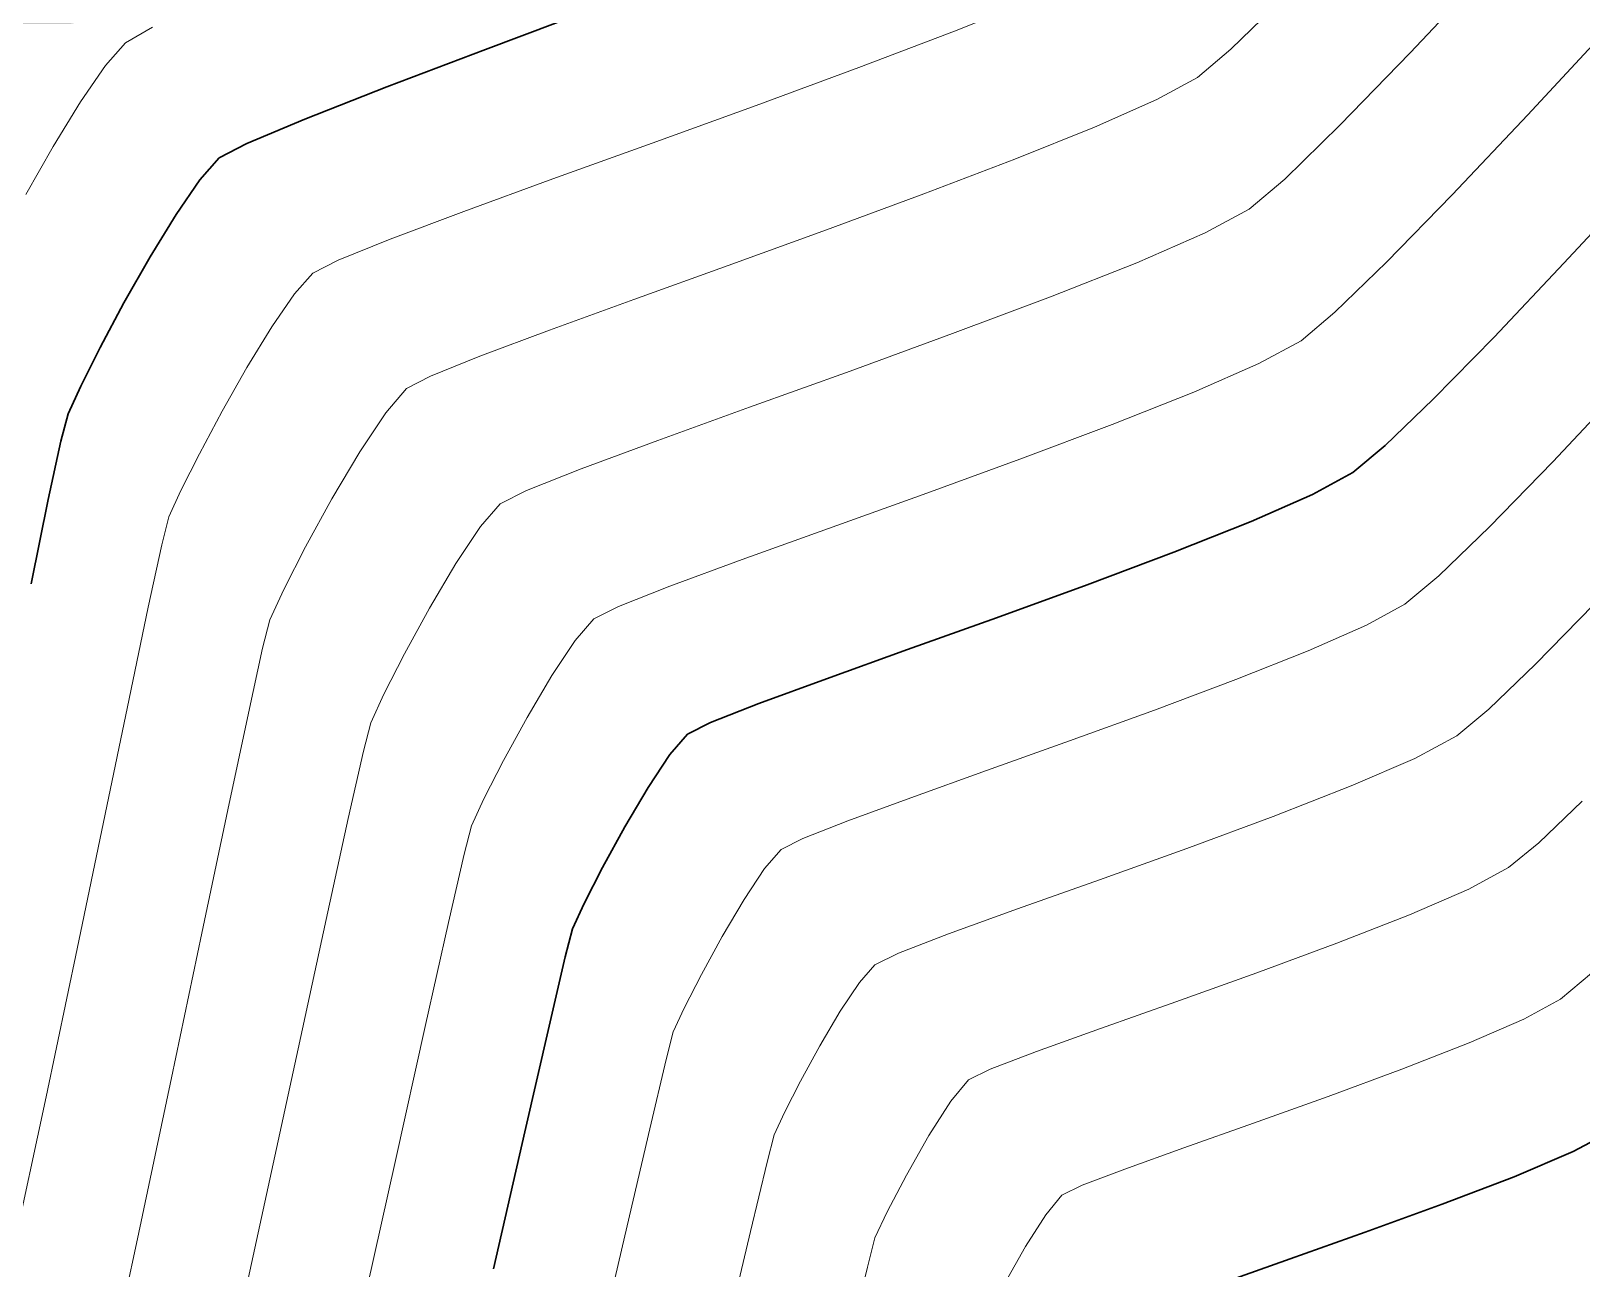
# Model space of a CAD drawing. Header units: millimetres. Extents: x 736950 to 740938, y 8500595 to 8502163.
# Drawn here: x 737762.97 to 737786.99, y 8501222.73 to 8501241.9 of the extents above; entities that cross this region are included whole.
import ezdxf

# ---------------------------------------------------------------- set-up
doc = ezdxf.new("R2010")
doc.units = ezdxf.units.MM
for name, color, linetype, lineweight in [('CONT-MJR', 80, 'Continuous', 30), ('CONT-MNR', 96, 'Continuous', 15), ('pista', 251, 'Continuous', 5)]:
    doc.layers.add(name, color=color, linetype=linetype, lineweight=lineweight)

msp = doc.modelspace()

# ---------------------------------------------------------------- hatches: boundary and pattern name
at = {"layer": 'pista'}
h = msp.add_hatch(dxfattribs=at)
h.set_pattern_fill('HONEY', color=256, scale=3, angle=9.94991650582834, style=0)
h.set_pattern_definition([(9.94991650582834, (1479841.21072825, -18.49207214638591), (0.4979252195647159, 0.4170677100899267), [0.375, -0.75]), (129.9499165058283, (1479841.21072825, -18.49207214638591), (-0.6101538418184378, 0.222682034283025), [0.3749999999999999, -0.7499999999999998]), (69.94991650582834, (1479841.21072825, -18.49207214638591), (-0.112228622253722, 0.6397497443729518), [-0.75, 0.375])])
h.paths.add_polyline_path([(737744.7999806425, 8501250.923935566), (737743.4751223363, 8501250.754223157), (737756.465848178, 8501242.026572531), (737763.5739612179, 8501242.006896213), (737770.002546867, 8501243.455222024), (737769.8468594846, 8501244.342704736), (737763.4750639071, 8501242.907173423), (737756.7405500773, 8501242.925815564)])
h.paths.add_polyline_path([(737794.2809870465, 8501256.017245878), (737809.7820272583, 8501263.709828075), (737823.391616501, 8501273.483615467), (737837.0791595323, 8501280.557800073), (737851.5530432165, 8501285.77819753), (737870.8510758049, 8501293.050216693, -0.9976846880626209), (737871.0089264096, 8501292.63424804), (737865.2748787645, 8501289.581801567, 0.7845063948290762), (737866.1540430214, 8501286.121818589), (737883.2588851704, 8501291.348365877), (737897.4188924351, 8501296.516943583), (737903.2981396064, 8501301.44146652, -0.5512150924587264), (737904.1219025984, 8501301.177325813), (737906.855912117, 8501297.98174819, 0.5618964424650519), (737910.2738656431, 8501298.536066804), (737914.22079628, 8501308.558674501), (737925.6412323939, 8501300.72656757, 0.340189525830376), (737928.7023693406, 8501300.894137181), (737936.9171069289, 8501306.117412793, -0.358727273887905), (737938.1716059428, 8501305.962964654), (737943.1732157968, 8501301.051021611, 0.3417074120720416), (737946.0555081918, 8501300.709858142), (737955.8779356404, 8501307.072689936), (737971.8320576148, 8501314.464803053), (737988.5677626224, 8501323.411181662), (738023.1375471824, 8501336.282937778), (738044.4246208373, 8501357.728329657), (738061.4456776979, 8501362.208386911), (738078.9085143938, 8501363.070318012), (738112.0997810266, 8501372.051506756), (738118.6561313582, 8501373.365123207), (738128.3493353954, 8501376.976906104), (738155.2251721952, 8501366.826195797), (738176.6167526407, 8501363.543890122), (738193.8053773039, 8501353.328603027), (738204.7313956148, 8501340.877429372), (738207.705198212, 8501335.751671141), (738214.35685511, 8501331.742925933), (738229.9282901662, 8501313.374534177), (738233.5603594936, 8501308.186787868), (738234.53883727, 8501308.358438132), (738230.6417003467, 8501313.924784988), (738214.9478837823, 8501332.43754055), (738208.3676942562, 8501336.403214611), (738205.4657963786, 8501341.405035153), (738194.387784551, 8501354.029418997), (738176.9261677533, 8501364.406946706), (738155.4549153853, 8501367.70147717), (738128.3514754312, 8501377.93815071), (738118.4090486554, 8501374.233504975), (738111.8936108743, 8501372.928085677), (738078.7671659255, 8501363.964436961), (738061.3074614278, 8501363.102660457), (738043.958527311, 8501358.536303693), (738022.6381405202, 8501337.057350922), (737988.196920163, 8501324.233464561), (737971.4304040315, 8501315.270615296), (737955.4419368334, 8501307.862588815), (737945.5806043665, 8501301.47455489, -0.3391433520832071), (737943.8038299843, 8501301.693147572), (737938.8116631231, 8501306.59581691, 0.3560082385246841), (737936.4342009705, 8501306.876887502), (737928.158540546, 8501301.61487459, -0.3502196171718997), (737926.1502499409, 8501301.468794718), (737914.5128481541, 8501309.44969617, 0.4302069892023044), (737913.4330382891, 8501309.014522241), (737909.4507249827, 8501298.90206584, -0.5704007069138802), (737907.5397775185, 8501298.566836312), (737904.9064502402, 8501301.644734057, 0.4931454261128044), (737902.7202336333, 8501302.131411942), (737896.9620044216, 8501297.308254998), (737882.9728831241, 8501292.20205278), (737866.0373022418, 8501287.027224885, -0.7384715771871906), (737865.6977918843, 8501288.787355538), (737871.5108758068, 8501291.881875956, 0.9119586051647783), (737870.5337161538, 8501293.892406015), (737851.2416702455, 8501286.62264278), (737836.7183275839, 8501281.384406622), (737822.9200107896, 8501274.252970394), (737809.3164408724, 8501264.483505804), (737793.8201376351, 8501256.79327439), (737778.9884914039, 8501246.402265295), (737769.846859484, 8501244.34270474), (737770.0025468671, 8501243.455222024), (737779.3594973255, 8501245.563292695)])
h.paths.add_polyline_path([(738260.5182952256, 8501271.251537092), (738234.538837269, 8501308.358438132), (738233.56035949, 8501308.186787868), (738259.6897886079, 8501270.86568047), (738269.3749442189, 8501234.589470252), (738274.5057655985, 8501215.583008338), (738279.7983711922, 8501189.602392923), (738280.7089290785, 8501189.641305126), (738275.382018582, 8501215.790318219), (738270.2441657205, 8501234.822827347)])

# ---------------------------------------------------------------- linework, layer by layer
at = {"layer": 'CONT-MJR', "extrusion": (0.3514045537834964, -0.9362237123573734, 0), "elevation": -7699808.242391119}
msp.add_lwpolyline([(3678092.799332452, 3635.00000000001), (3678094.604341287, 3635.00000000001)], dxfattribs=at)
at = {"layer": 'CONT-MJR', "extrusion": (0.3558301311693327, -0.9345506501800828, 0), "elevation": -7682320.0782874}
msp.add_lwpolyline([(3714479.730253826, 3635), (3714481.36687177, 3635)], dxfattribs=at)
at = {"layer": 'CONT-MJR'}
for points, elevation in [([(737767.2198460757, 8501240.536955656), (737768.4858476474, 8501241.033697043)], 3635), ([(737765.8907896515, 8501239.935067654), (737766.3204563821, 8501240.15951711)], 3635), ([(737784.7016277087, 8501236.197693154), (737785.6425526852, 8501237.159336135)], 3630), ([(737763.2430032359, 8501234.64439903), (737763.4382224218, 8501235.547706643)], 3635), ([(737783.4570059668, 8501235.06299588), (737783.9557158443, 8501235.47862344)], 3630), ([(737782.8326686294, 8501234.723014252), (737783.4570059668, 8501235.06299588)], 3630), ([(737776.5563129691, 8501232.320738463), (737777.9324513143, 8501232.814078841)], 3630), ([(737773.5041218137, 8501231.189727908), (737774.2522216239, 8501231.484333856)], 3630), ([(737771.544794469, 8501228.388880193), (737771.8290335307, 8501228.944441497)], 3630), ([(737770.6263691089, 8501224.85230181), (737771.0010391944, 8501226.48831868)], 3630), ([(737786.8715588055, 8501224.544247417), (737787.4754543223, 8501224.865811137)], 3625), ([(737784.8393838864, 8501223.729142029), (737785.9539428566, 8501224.155383367)], 3625), ([(737783.6446593056, 8501223.295446442), (737784.8393838864, 8501223.729142029)], 3625), ([(737782.486546525, 8501222.884219648), (737783.6446593056, 8501223.295446442)], 3625)]:
    msp.add_lwpolyline(points, dxfattribs=dict(at, elevation=elevation))
at = {"layer": 'CONT-MJR', "extrusion": (0.386966548391226, -0.9220937535989391, 0), "elevation": -7553449.562388875}
msp.add_lwpolyline([(3969985.277281716, 3635), (3969986.252659426, 3635)], dxfattribs=at)
at = {"layer": 'CONT-MJR', "extrusion": (0.7491642729397834, -0.6623842481147976, 0), "elevation": -5078379.575260075}
msp.add_lwpolyline([(6857509.288676881, 3635), (6857509.739897057, 3635)], dxfattribs=at)
at = {"layer": 'CONT-MJR', "extrusion": (0.8234858112165424, -0.567336865297006, 0), "elevation": -4215527.127177134}
msp.add_lwpolyline([(7419211.153586405, 3635.000000000003), (7419211.804143496, 3635.000000000003)], dxfattribs=at)
at = {"layer": 'CONT-MJR', "extrusion": (0.7326488502044931, -0.68060683385787, 0), "elevation": -5245462.288339453}
msp.add_lwpolyline([(6730565.155626165, 3630), (6730566.881122464, 3630)], dxfattribs=at)
at = {"layer": 'CONT-MJR', "extrusion": (0.8528714068335996, -0.5221210237154571, 0), "elevation": -3809456.778036067}
msp.add_lwpolyline([(7635665.677129237, 3635.000000000009), (7635666.451446284, 3635.000000000009)], dxfattribs=at)
at = {"layer": 'CONT-MJR', "extrusion": (0.8694996715280698, -0.4939335190211115, 0), "elevation": -3557560.332017712}
msp.add_lwpolyline([(7756229.951293361, 3635), (7756230.770204586, 3635)], dxfattribs=at)
at = {"layer": 'CONT-MJR', "extrusion": (-0.7257694687680788, 0.6879379900863891, 0), "elevation": 5312861.710781249}
msp.add_lwpolyline([(-6677489.149055131, 3630.000000000003), (-6677490.724413996, 3630.000000000003)], dxfattribs=at)
at = {"layer": 'CONT-MJR', "extrusion": (0.8816488743918888, -0.4719059888192939, 0), "elevation": -3361335.812541334}
msp.add_lwpolyline([(7843261.301266535, 3635), (7843262.084656694, 3635)], dxfattribs=at)
at = {"layer": 'CONT-MJR', "extrusion": (0.8933824865674023, -0.4492969315437683, 0), "elevation": -3160474.221162764}
msp.add_lwpolyline([(7926330.70222983, 3635.000000000013), (7926331.369680673, 3635.000000000013)], dxfattribs=at)
at = {"layer": 'CONT-MJR', "extrusion": (0.9102613111371992, -0.4140342322161142, 0), "elevation": -2848245.093192066}
msp.add_lwpolyline([(8043805.567821137, 3635.00000000001), (8043806.038987572, 3635.00000000001)], dxfattribs=at)
at = {"layer": 'CONT-MJR', "extrusion": (0.6940343152241135, -0.7199419207765276, 0), "elevation": -5608348.416965143}
msp.add_lwpolyline([(6431310.742161529, 3630.000000000013), (6431311.778233805, 3630.000000000013)], dxfattribs=at)
at = {"layer": 'CONT-MJR', "extrusion": (0.9674918508315237, -0.2529021917156766, 0), "elevation": -1436200.987984591}
msp.add_lwpolyline([(8411458.104899587, 3635.00000000001), (8411458.544504335, 3635.00000000001)], dxfattribs=at)
at = {"layer": 'CONT-MJR', "extrusion": (0.4020227175200984, -0.9156296929423792, 0), "elevation": -7487377.47973552}
msp.add_lwpolyline([(4093224.311649551, 3630.000000000009), (4093225.35415695, 3630.000000000009)], dxfattribs=at)
at = {"layer": 'CONT-MJR', "extrusion": (0.979469395783844, -0.2015929133745325, 0), "elevation": -991172.141388999}
msp.add_lwpolyline([(8475425.671164745, 3635.000000000003), (8475427.002103867, 3635.000000000003)], dxfattribs=at)
at = {"layer": 'CONT-MJR', "extrusion": (0.368758596585042, -0.9295252000051587, 0), "elevation": -7630048.106665144}
msp.add_lwpolyline([(3820688.793537669, 3630), (3820690.07896546, 3630)], dxfattribs=at)
at = {"layer": 'CONT-MJR', "extrusion": (0.3512669265439434, -0.9362753581700054, 0), "elevation": -7700337.795887881}
msp.add_lwpolyline([(3676966.715991734, 3630), (3676968.15274612, 3630)], dxfattribs=at)
at = {"layer": 'CONT-MJR', "extrusion": (0.341736119998838, -0.9397959482186227, 0), "elevation": -7737298.785477833}
msp.add_lwpolyline([(3598539.028692969, 3630.000000000013), (3598540.524370128, 3630.000000000013)], dxfattribs=at)
at = {"layer": 'CONT-MJR', "extrusion": (0.3379940468478482, -0.9411482477779017, 0), "elevation": -7751555.818678183}
msp.add_lwpolyline([(3567721.693201959, 3630), (3567723.028505683, 3630)], dxfattribs=at)
at = {"layer": 'CONT-MJR', "extrusion": (0.3450786287941173, -0.9385737797049157, 0), "elevation": -7724442.839081422}
msp.add_lwpolyline([(3626048.872151926, 3630.000000000006), (3626049.988071214, 3630.000000000006)], dxfattribs=at)
at = {"layer": 'CONT-MJR', "extrusion": (0.4481153333200755, -0.8939757536104868, 0), "elevation": -7269286.939739716}
msp.add_lwpolyline([(4469083.271091571, 3630), (4469083.672557091, 3630)], dxfattribs=at)
at = {"layer": 'CONT-MJR', "extrusion": (0.7590190587688043, -0.6510684053351987, 0), "elevation": -4974899.038682117}
msp.add_lwpolyline([(6932936.727880124, 3630.000000000013), (6932937.144611998, 3630.000000000013)], dxfattribs=at)
at = {"layer": 'CONT-MJR', "extrusion": (0.832800374617102, -0.5535734242515755, 0), "elevation": -4091637.859596547}
msp.add_lwpolyline([(7488238.95179899, 3630.00000000001), (7488239.562392858, 3630.00000000001)], dxfattribs=at)
at = {"layer": 'CONT-MJR', "extrusion": (0.8606233997291268, -0.5092419501952677, 0), "elevation": -3694238.730409774}
msp.add_lwpolyline([(7692061.63705756, 3630), (7692062.348685405, 3630)], dxfattribs=at)
at = {"layer": 'CONT-MJR', "extrusion": (0.8768069072592404, -0.4808426430574619, 0), "elevation": -3440869.959203966}
msp.add_lwpolyline([(7808688.41492431, 3630.00000000001), (7808689.131307513, 3630.00000000001)], dxfattribs=at)
at = {"layer": 'CONT-MJR', "extrusion": (0.9083807232004163, -0.4181440681366757, 0), "elevation": -2884560.773268276}
msp.add_lwpolyline([(8030846.352527177, 3630.000000000013), (8030846.787078745, 3630.000000000013)], dxfattribs=at)
at = {"layer": 'CONT-MJR', "extrusion": (0.9685669893503669, -0.2487528635830478, 0), "elevation": -1400123.819538847}
msp.add_lwpolyline([(8417531.09541805, 3630), (8417531.543305146, 3630)], dxfattribs=at)
at = {"layer": 'CONT-MJR', "extrusion": (0.9737405785855467, -0.2276604612485107, 0), "elevation": -1216995.582093144}
msp.add_lwpolyline([(8445950.485814568, 3630), (8445951.586738795, 3630)], dxfattribs=at)
at = {"layer": 'CONT-MJR', "extrusion": (0.9750958855149698, -0.2217837100685643, 0), "elevation": -1166036.085644258}
msp.add_lwpolyline([(8453132.701903692, 3630.00000000001), (8453134.882012857, 3630.00000000001)], dxfattribs=at)
at = {"layer": 'CONT-MJR', "extrusion": (0.3901862351423007, -0.9207359566702482, 0), "elevation": -7539508.831865292}
msp.add_lwpolyline([(3996366.703411269, 3625), (3996367.700022667, 3625)], dxfattribs=at)
at = {"layer": 'CONT-MJR', "extrusion": (0.336340646963513, -0.9417403937392543, 0), "elevation": -7757798.747406772}
msp.add_lwpolyline([(3554105.307354159, 3625.000000000013), (3554106.374233711, 3625.000000000013)], dxfattribs=at)
at = {"layer": 'CONT-MNR', "extrusion": (0.7276318542187267, -0.6859678452567715, 0), "elevation": -5294742.967052556}
msp.add_lwpolyline([(6691870.498038845, 3632.00000000001), (6691872.334978701, 3632.00000000001)], dxfattribs=at)
at = {"layer": 'CONT-MNR', "extrusion": (0.3722060922343719, -0.928150109036043, 0), "elevation": -7615823.396839382}
msp.add_lwpolyline([(3848982.09483195, 3634.000000000013), (3848983.488677932, 3634.000000000013)], dxfattribs=at)
at = {"layer": 'CONT-MNR', "extrusion": (0.6968100676969216, -0.7172556932895073, 0), "elevation": -5583470.32846488}
msp.add_lwpolyline([(6452928.778041095, 3633.00000000001), (6452929.90093835, 3633.00000000001)], dxfattribs=at)
at = {"layer": 'CONT-MNR', "extrusion": (-0.4980630524634404, 0.8671408165752552, 0), "elevation": 7004320.47814795}
msp.add_lwpolyline([(-4873900.059708552, 3636.000000000013), (-4873900.540579885, 3636.000000000013)], dxfattribs=at)
at = {"layer": 'CONT-MNR', "extrusion": (-0.7332512002894522, 0.6799578496304589, 0), "elevation": 5239502.687245326}
msp.add_lwpolyline([(-6735208.369289089, 3631.00000000001), (-6735210.237277308, 3631.00000000001)], dxfattribs=at)
at = {"layer": 'CONT-MNR', "extrusion": (-0.7491642715766151, 0.6623842496565568, 0), "elevation": 5078381.858712885}
msp.add_lwpolyline([(-6857509.632920588, 3636.00000000001), (-6857510.105696213, 3636.00000000001)], dxfattribs=at)
at = {"layer": 'CONT-MNR', "extrusion": (0.355422128734525, -0.9347058951380477, 0), "elevation": -7683938.547369931}
msp.add_lwpolyline([(3711132.68172877, 3634.000000000013), (3711134.271139422, 3634.000000000013)], dxfattribs=at)
at = {"layer": 'CONT-MNR'}
for points, elevation in [([(737781.0459369535, 8501241.181306727), (737781.5668803091, 8501241.620074686)], 3633), ([(737783.2544455754, 8501240.440686025), (737784.3435490502, 8501241.562977072)], 3632), ([(737774.2092049818, 8501240.749356516), (737775.7996798576, 8501241.335861456)], 3634), ([(737772.6009765767, 8501240.165778888), (737774.2092049818, 8501240.749356516)], 3634), ([(737782.40143365, 8501239.608417666), (737783.2544455754, 8501240.440686025)], 3632), ([(737781.1693863035, 8501238.77451293), (737781.8496266245, 8501239.141869778)], 3632), ([(737773.7746160182, 8501238.270479036), (737775.2994831234, 8501238.82295479)], 3633), ([(737767.7323244544, 8501238.35115219), (737768.5406685815, 8501238.677815225)], 3634), ([(737767.0570728467, 8501237.82812967), (737767.3416759955, 8501238.150019133)], 3634), ([(737775.6662705728, 8501236.634268936), (737777.2536147987, 8501237.213144543)], 3632), ([(737774.1093477138, 8501236.073523488), (737775.6662705728, 8501236.634268936)], 3632), ([(737771.4982818433, 8501235.120038832), (737772.6857251582, 8501235.559312139)], 3632), ([(737775.3326449364, 8501234.197004708), (737776.7991195308, 8501234.724009477)], 3631), ([(737769.5576327108, 8501233.65157702), (737769.9380699885, 8501234.223909963)], 3632), ([(737784.7869237376, 8501233.463186558), (737785.5704375099, 8501234.221213892)], 3629), ([(737772.0769918779, 8501232.986905867), (737772.8751899317, 8501233.302144254)], 3631), ([(737766.674875379, 8501232.781469163), (737766.8907935241, 8501233.250532089)], 3633), ([(737768.7620455235, 8501232.255279949), (737769.1497526295, 8501232.962256074)], 3632), ([(737771.6943350275, 8501232.794873571), (737772.0769918779, 8501232.986905867)], 3631), ([(737783.6648090584, 8501232.69760494), (737784.2606956376, 8501233.023558933)], 3629), ([(737782.7639400143, 8501232.300555974), (737783.6648090584, 8501232.69760494)], 3629), ([(737780.3812041575, 8501231.381840836), (737781.6415759118, 8501231.854578964)], 3629), ([(737766.0252616085, 8501229.83682768), (737766.3428580632, 8501231.335140677)], 3633), ([(737777.78038732, 8501230.44474894), (737779.0663121581, 8501230.90450852)], 3629), ([(737767.8913308982, 8501229.705035362), (737768.1255558069, 8501230.745838366)], 3632), ([(737783.4318851259, 8501230.207764931), (737784.4156328355, 8501230.633555783)], 3628), ([(737769.9934608206, 8501230.009430828), (737770.2955395271, 8501230.599860724)], 3631), ([(737782.2188708646, 8501229.734354064), (737783.4318851259, 8501230.207764931)], 3628), ([(737775.6293887548, 8501229.6666157), (737776.6069170502, 8501230.024729023)], 3629), ([(737763.6899701655, 8501227.686587177), (737764.1223932194, 8501229.768504936)], 3634), ([(737765.6240861795, 8501227.927669948), (737766.0252616085, 8501229.83682768)], 3633), ([(737774.3418156251, 8501228.928321442), (737774.596107715, 8501229.224776533)], 3629), ([(737774.596107715, 8501229.224776533), (737774.9312898413, 8501229.392575892)], 3629), ([(737769.4442832462, 8501228.090658335), (737769.6882395726, 8501229.151849693)], 3631), ([(737769.0834127599, 8501226.483072247), (737769.4442832462, 8501228.090658335)], 3631), ([(737765.152441443, 8501225.687108312), (737765.6240861795, 8501227.927669948)], 3633), ([(737781.9674916582, 8501227.313886924), (737783.2066229174, 8501227.770881636)], 3627), ([(737763.208289894, 8501225.392271126), (737763.6899701655, 8501227.686587177)], 3634), ([(737773.0961281176, 8501226.76832956), (737773.3625275339, 8501227.289022272)], 3629), ([(737780.7140700881, 8501226.865462754), (737781.9674916582, 8501227.313886924)], 3627), ([(737772.925827285, 8501226.39836618), (737773.0961281176, 8501226.76832956)], 3629), ([(737785.256716332, 8501226.228833882), (737786.1051105422, 8501226.597494287)], 3626), ([(737768.6205585207, 8501224.405820081), (737769.0834127599, 8501226.483072247)], 3631), ([(737778.5524359563, 8501226.093767643), (737779.5433781926, 8501226.450469527)], 3627), ([(737784.2161002678, 8501225.822205024), (737785.256716332, 8501226.228833882)], 3626), ([(737772.560569495, 8501224.894784903), (737772.8156248373, 8501225.970527003)], 3629), ([(737774.6474617659, 8501225.14777893), (737774.8960215377, 8501225.633603048)], 3628), ([(737777.4978804034, 8501225.65467949), (737777.8382633651, 8501225.820217496)], 3627), ([(737762.6897211967, 8501222.965304196), (737763.208289894, 8501225.392271126)], 3634), ([(737781.9162755627, 8501224.98679456), (737783.0727805959, 8501225.400545863)], 3626), ([(737774.4885652614, 8501224.802590435), (737774.6474617659, 8501225.14777893)], 3628), ([(737780.8361034145, 8501224.603889266), (737781.9162755627, 8501224.98679456)], 3626), ([(737776.5374153126, 8501224.179071015), (737776.8860698465, 8501224.792433193)], 3627), ([(737779.9217823984, 8501224.274768133), (737780.8361034145, 8501224.603889266)], 3626), ([(737776.2393800758, 8501223.609268444), (737776.5374153126, 8501224.179071015)], 3627), ([(737779.2628307603, 8501224.022369316), (737779.9217823984, 8501224.274768133)], 3626), ([(737778.6979127896, 8501223.565964831), (737778.948766747, 8501223.86963097)], 3626), ([(737776.051303238, 8501223.20681469), (737776.2393800758, 8501223.609268444)], 3627), ([(737773.7300887095, 8501221.64818134), (737774.1220572812, 8501223.307618951)], 3628)]:
    msp.add_lwpolyline(points, dxfattribs=dict(at, elevation=elevation))
at = {"layer": 'CONT-MNR', "extrusion": (0.8234858121902058, -0.5673368638837399, 0), "elevation": -4215529.324548476}
msp.add_lwpolyline([(7419211.755165306, 3636), (7419212.436800458, 3636)], dxfattribs=at)
at = {"layer": 'CONT-MNR', "extrusion": (0.4793892422543503, -0.877602389702079, 0), "elevation": -7107025.279587172}
msp.add_lwpolyline([(4722881.265000395, 3633.000000000003), (4722881.977119278, 3633.000000000003)], dxfattribs=at)
at = {"layer": 'CONT-MNR', "extrusion": (0.8528714069733601, -0.5221210234871616, 0), "elevation": -3809458.950844081}
msp.add_lwpolyline([(7635666.35377691, 3636.000000000006), (7635667.165084214, 3636.000000000006)], dxfattribs=at)
at = {"layer": 'CONT-MNR', "extrusion": (0.4050730982544438, -0.9142843021022211, 0), "elevation": -7473696.047375637}
msp.add_lwpolyline([(4118163.963152464, 3633.000000000007), (4118165.023335591, 3633.000000000007)], dxfattribs=at)
at = {"layer": 'CONT-MNR', "extrusion": (0.7267711933393428, -0.6868796346756161, 0), "elevation": -5303127.306783448}
msp.add_lwpolyline([(6685225.362188092, 3631.000000000013), (6685227.068353062, 3631.000000000013)], dxfattribs=at)
at = {"layer": 'CONT-MNR', "extrusion": (0.3726931179024773, -0.9279546539934644, 0), "elevation": -7613800.279448053}
msp.add_lwpolyline([(3852978.343330557, 3633.00000000001), (3852979.670416479, 3633.00000000001)], dxfattribs=at)
at = {"layer": 'CONT-MNR', "extrusion": (0.8694996710857751, -0.4939335197997085, 0), "elevation": -3557562.490542216}
msp.add_lwpolyline([(7756230.655419408, 3636), (7756231.51345122, 3636)], dxfattribs=at)
at = {"layer": 'CONT-MNR', "extrusion": (0.3398708415649729, -0.9404721213592231, 0), "elevation": -7744431.978116821}
msp.add_lwpolyline([(3583176.576312967, 3634.00000000001), (3583178.212610376, 3634.00000000001)], dxfattribs=at)
at = {"layer": 'CONT-MNR', "extrusion": (0.3554843041010057, -0.934682250573864, 0), "elevation": -7683689.480053383}
msp.add_lwpolyline([(3711644.05267443, 3633.000000000007), (3711645.562767866, 3633.000000000007)], dxfattribs=at)
at = {"layer": 'CONT-MNR', "extrusion": (0.3426111144758475, -0.9394773143815757, 0), "elevation": -7733953.19157864}
msp.add_lwpolyline([(3605736.881596982, 3634.000000000013), (3605738.353123675, 3634.000000000013)], dxfattribs=at)
at = {"layer": 'CONT-MNR', "extrusion": (0.6456472275132985, -0.7636358147732407, 0), "elevation": -6015503.872962836}
msp.add_lwpolyline([(6052198.126240298, 3632.00000000001), (6052198.848845256, 3632.00000000001)], dxfattribs=at)
at = {"layer": 'CONT-MNR', "extrusion": (0.345741830165859, -0.9383296792031904, 0), "elevation": -7721884.915278425}
msp.add_lwpolyline([(3631510.329413483, 3633.000000000006), (3631511.937861715, 3633.000000000006)], dxfattribs=at)
at = {"layer": 'CONT-MNR', "extrusion": (0.7163050103152346, -0.6977873115765947, 0), "elevation": -5403577.871767392}
msp.add_lwpolyline([(6604295.900742862, 3631), (6604297.355430082, 3631)], dxfattribs=at)
at = {"layer": 'CONT-MNR', "extrusion": (0.3515314649266762, -0.9361760673967825, 0), "elevation": -7699307.337520438}
msp.add_lwpolyline([(3679134.137155881, 3634), (3679135.353753908, 3634)], dxfattribs=at)
at = {"layer": 'CONT-MNR', "extrusion": (0.3997373696906337, -0.9166297154646547, 0), "elevation": -7497569.374921123}
msp.add_lwpolyline([(4074533.812339224, 3632.000000000013), (4074534.970205573, 3632.000000000013)], dxfattribs=at)
at = {"layer": 'CONT-MNR', "extrusion": (0.4577585704411997, -0.8890765384305388, 0), "elevation": -7220532.063148843}
msp.add_lwpolyline([(4547446.256837342, 3634.000000000003), (4547446.696224102, 3634.000000000003)], dxfattribs=at)
at = {"layer": 'CONT-MNR', "extrusion": (-0.6963344607709151, 0.7177174365604329, 0), "elevation": 5587742.565480121}
msp.add_lwpolyline([(-6449224.512578116, 3631.000000000003), (-6449225.62659618, 3631.000000000003)], dxfattribs=at)
at = {"layer": 'CONT-MNR', "extrusion": (0.3392517380590526, -0.9406956246437591, 0), "elevation": -7746786.60976084}
msp.add_lwpolyline([(3578078.870442215, 3633.00000000001), (3578080.420672349, 3633.00000000001)], dxfattribs=at)
at = {"layer": 'CONT-MNR', "extrusion": (0.3678597039375728, -0.9298813032957279, 0), "elevation": -7633742.988764833}
msp.add_lwpolyline([(3813309.496294181, 3632.00000000001), (3813310.936854542, 3632.00000000001)], dxfattribs=at)
at = {"layer": 'CONT-MNR', "extrusion": (0.8234858113411525, -0.5673368651161353, 0), "elevation": -4215524.915443385}
msp.add_lwpolyline([(7419210.560168099, 3634.000000000013), (7419211.179647126, 3634.000000000013)], dxfattribs=at)
at = {"layer": 'CONT-MNR', "extrusion": (0.3418951209342627, -0.9397381157968139, 0), "elevation": -7736696.38470367}
msp.add_lwpolyline([(3599843.079681119, 3633), (3599844.473194365, 3633)], dxfattribs=at)
at = {"layer": 'CONT-MNR', "extrusion": (0.3514048121683168, -0.9362236153745269, 0), "elevation": -7699800.561618091}
msp.add_lwpolyline([(3678100.1538037, 3632.000000000003), (3678101.77188578, 3632.000000000003)], dxfattribs=at)
at = {"layer": 'CONT-MNR', "extrusion": (-0.6430631425202926, 0.7658131591530183, 0), "elevation": 6035918.410584406}
msp.add_lwpolyline([(-6031835.910905018, 3631.000000000013), (-6031836.596964899, 3631.000000000013)], dxfattribs=at)
at = {"layer": 'CONT-MNR', "extrusion": (0.8528714076761299, -0.522121022339205, 0), "elevation": -3809454.590862714}
msp.add_lwpolyline([(7635665.007648478, 3634), (7635665.744975268, 3634)], dxfattribs=at)
at = {"layer": 'CONT-MNR', "extrusion": (0.3507837535696124, -0.9364564903035343, 0), "elevation": -7702240.732311853}
msp.add_lwpolyline([(3672985.214775444, 3633), (3672986.366559367, 3633)], dxfattribs=at)
at = {"layer": 'CONT-MNR', "extrusion": (0.4766663807307223, -0.8790842743907287, 0), "elevation": -7121627.662493524}
msp.add_lwpolyline([(4700826.307611626, 3631.000000000004), (4700827.049799015, 3631.000000000004)], dxfattribs=at)
at = {"layer": 'CONT-MNR', "extrusion": (0.8694996712634924, -0.4939335194868624, 0), "elevation": -3557558.184593214}
msp.add_lwpolyline([(7756229.242076068, 3634.000000000006), (7756230.02186671, 3634.000000000006)], dxfattribs=at)
at = {"layer": 'CONT-MNR', "extrusion": (0.3740065193871256, -0.9274260743886424, 0), "elevation": -7608337.96936852}
msp.add_lwpolyline([(3863744.252959552, 3633.000000000013), (3863745.078328572, 3633.000000000013)], dxfattribs=at)
at = {"layer": 'CONT-MNR', "extrusion": (0.4008373113708224, -0.9161492508390816, 0), "elevation": -7492671.124880902}
msp.add_lwpolyline([(4083530.20874512, 3631.000000000013), (4083531.309039081, 3631.000000000013)], dxfattribs=at)
at = {"layer": 'CONT-MNR', "extrusion": (0.4574767050552438, -0.8892216058620019, 0), "elevation": -7221971.015957617}
msp.add_lwpolyline([(4545157.551619731, 3633.000000000003), (4545157.967890749, 3633.000000000003)], dxfattribs=at)
at = {"layer": 'CONT-MNR', "extrusion": (-0.7272422894196165, 0.6863808363290127, 0), "elevation": 5298535.364712096}
msp.add_lwpolyline([(-6688860.320754731, 3629.000000000013), (-6688861.952363398, 3629.000000000013)], dxfattribs=at)
at = {"layer": 'CONT-MNR', "extrusion": (0.7590190596392455, -0.6510684043204334, 0), "elevation": -4974905.819730412}
msp.add_lwpolyline([(6932937.886844249, 3633), (6932938.382041927, 3633)], dxfattribs=at)
at = {"layer": 'CONT-MNR', "extrusion": (0.3682902450815752, -0.9297108665481724, 0), "elevation": -7631974.231617825}
msp.add_lwpolyline([(3816844.046365616, 3631.00000000001), (3816845.409402854, 3631.00000000001)], dxfattribs=at)
at = {"layer": 'CONT-MNR', "extrusion": (0.8816488740865536, -0.4719059893897432, 0), "elevation": -3361333.684509339}
msp.add_lwpolyline([(7843260.575307028, 3634), (7843261.321273491, 3634)], dxfattribs=at)
at = {"layer": 'CONT-MNR', "extrusion": (0.8328003745219104, -0.5535734243947824, 0), "elevation": -4091644.459822298}
msp.add_lwpolyline([(7488240.808499162, 3633), (7488241.534060815, 3633)], dxfattribs=at)
at = {"layer": 'CONT-MNR', "extrusion": (0.3397177670987755, -0.9405274258188445, 0), "elevation": -7745010.707458454}
msp.add_lwpolyline([(3581916.206734767, 3632.000000000003), (3581917.720377557, 3632.000000000003)], dxfattribs=at)
at = {"layer": 'CONT-MNR', "extrusion": (0.3513389465510657, -0.9362483349178184, 0), "elevation": -7700057.116178518}
msp.add_lwpolyline([(3677558.744554713, 3631.000000000013), (3677560.271966131, 3631.000000000013)], dxfattribs=at)
at = {"layer": 'CONT-MNR', "extrusion": (0.8933824862269064, -0.4492969322208104, 0), "elevation": -3160472.113190004}
msp.add_lwpolyline([(7926329.953838855, 3634), (7926330.589404599, 3634)], dxfattribs=at)
at = {"layer": 'CONT-MNR', "extrusion": (0.8606233990802586, -0.509241951291861, 0), "elevation": -3694245.232928528}
msp.add_lwpolyline([(7692063.69848419, 3633.00000000001), (7692064.544103336, 3633.00000000001)], dxfattribs=at)
at = {"layer": 'CONT-MNR', "extrusion": (0.3421934676687253, -0.9396295177807332, 0), "elevation": -7735548.683005613}
msp.add_lwpolyline([(3602303.847661081, 3631.000000000013), (3602305.440258013, 3631.000000000013)], dxfattribs=at)
at = {"layer": 'CONT-MNR', "extrusion": (-0.7161524219335362, 0.697943915052442, 0), "elevation": 5405017.771995387}
msp.add_lwpolyline([(-6603112.426446947, 3629.000000000003), (-6603113.832585782, 3629.000000000003)], dxfattribs=at)
at = {"layer": 'CONT-MNR', "extrusion": (-0.3681547662480486, 0.929764522924404, 0), "elevation": 7632532.722156673}
msp.add_lwpolyline([(-3815723.081091715, 3632.000000000003), (-3815723.993564838, 3632.000000000003)], dxfattribs=at)
at = {"layer": 'CONT-MNR', "extrusion": (0.9102613117881146, -0.4140342307850654, 0), "elevation": -2848242.997340453}
msp.add_lwpolyline([(8043804.766753033, 3634), (8043805.215411161, 3634)], dxfattribs=at)
at = {"layer": 'CONT-MNR', "extrusion": (0.4489037121625695, -0.8935801347426345, 0), "elevation": -7265346.54039833}
msp.add_lwpolyline([(4475492.594441809, 3632), (4475493.049295278, 3632)], dxfattribs=at)
at = {"layer": 'CONT-MNR', "extrusion": (0.8768069081798449, -0.4808426413787584, 0), "elevation": -3440876.365976597}
msp.add_lwpolyline([(7808690.563853199, 3633.000000000013), (7808691.415123091, 3633.000000000013)], dxfattribs=at)
at = {"layer": 'CONT-MNR', "extrusion": (0.759019058118474, -0.6510684060933571, 0), "elevation": -4974903.572485355}
msp.add_lwpolyline([(6932937.4911195, 3632), (6932937.960161913, 3632)], dxfattribs=at)
at = {"layer": 'CONT-MNR', "extrusion": (0.968553313202038, -0.2488061082155237, 0), "elevation": -1400594.196704774}
msp.add_lwpolyline([(8417458.73974661, 3634), (8417459.188715717, 3634)], dxfattribs=at)
at = {"layer": 'CONT-MNR', "extrusion": (0.3388972940364623, -0.940823375610302, 0), "elevation": -7748129.790239493}
msp.add_lwpolyline([(3575160.119838167, 3631.000000000006), (3575161.544236158, 3631.000000000006)], dxfattribs=at)
at = {"layer": 'CONT-MNR', "extrusion": (0.9770950959270243, -0.212803133236706, 0), "elevation": -1088222.655451889}
msp.add_lwpolyline([(8463511.709237207, 3634.000000000003), (8463512.69812605, 3634.000000000003)], dxfattribs=at)
at = {"layer": 'CONT-MNR', "extrusion": (0.8902492060795786, -0.4554737655174885, 0), "elevation": -3215292.331361596}
msp.add_lwpolyline([(7904249.615807367, 3633.000000000003), (7904250.357360496, 3633.000000000003)], dxfattribs=at)
at = {"layer": 'CONT-MNR', "extrusion": (0.8606233995853576, -0.509241950438239, 0), "elevation": -3694243.061059824}
msp.add_lwpolyline([(7692063.013437113, 3632.000000000003), (7692063.814392495, 3632.000000000003)], dxfattribs=at)
at = {"layer": 'CONT-MNR', "extrusion": (0.3460611514375985, -0.938211958709589, 0), "elevation": -7720644.217164302}
msp.add_lwpolyline([(3634133.919494451, 3631.00000000001), (3634135.110427981, 3631.00000000001)], dxfattribs=at)
at = {"layer": 'CONT-MNR', "extrusion": (0.6411342686687121, -0.7674287260316984, 0), "elevation": -6051071.656552051}
msp.add_lwpolyline([(6016628.652613654, 3629), (6016629.33831655, 3629)], dxfattribs=at)
at = {"layer": 'CONT-MNR', "extrusion": (0.9787855203889115, -0.2048875425129793, 0), "elevation": -1019683.238917468}
msp.add_lwpolyline([(8472041.10867788, 3634.000000000013), (8472042.557288354, 3634.000000000013)], dxfattribs=at)
at = {"layer": 'CONT-MNR', "extrusion": (-0.7590190584244361, 0.6510684057366648, 0), "elevation": 4974901.305788217}
msp.add_lwpolyline([(-6932937.10935308, 3631.000000000006), (-6932937.552240226, 3631.000000000006)], dxfattribs=at)
at = {"layer": 'CONT-MNR', "extrusion": (-0.714714292660015, 0.6994165281629356, 0), "elevation": 5418595.831825454}
msp.add_lwpolyline([(-6591972.007259598, 3628.000000000003), (-6591973.299217914, 3628.000000000003)], dxfattribs=at)
at = {"layer": 'CONT-MNR', "extrusion": (0.9693388674184162, -0.2457278171310321, 0), "elevation": -1373843.461270441}
msp.add_lwpolyline([(8421864.698453844, 3633.00000000001), (8421865.15061878, 3633.00000000001)], dxfattribs=at)
at = {"layer": 'CONT-MNR', "extrusion": (0.9768186615276424, -0.2140684528167228, 0), "elevation": -1099181.507399852}
msp.add_lwpolyline([(8462093.913684862, 3633.00000000001), (8462094.945634264, 3633.00000000001)], dxfattribs=at)
at = {"layer": 'CONT-MNR', "extrusion": (0.8328003752876574, -0.5535734232427864, 0), "elevation": -4091640.050171907}
msp.add_lwpolyline([(7488239.575889866, 3631.000000000003), (7488240.224806329, 3631.000000000003)], dxfattribs=at)
at = {"layer": 'CONT-MNR', "extrusion": (0.8902492063517029, -0.4554737649856059, 0), "elevation": -3215290.207447329}
msp.add_lwpolyline([(7904248.881626222, 3632.000000000006), (7904249.584012121, 3632.000000000006)], dxfattribs=at)
at = {"layer": 'CONT-MNR', "extrusion": (0.36927071039994, -0.9293218723567866, 0), "elevation": -7627939.55353171}
msp.add_lwpolyline([(3824892.542754764, 3629.000000000003), (3824893.75047852, 3629.000000000003)], dxfattribs=at)
at = {"layer": 'CONT-MNR', "extrusion": (0.6930369162766844, -0.7209020964581141, 0), "elevation": -5617242.905641011}
msp.add_lwpolyline([(6423538.349371728, 3628), (6423539.357098706, 3628)], dxfattribs=at)
at = {"layer": 'CONT-MNR', "extrusion": (0.8606233984593915, -0.5092419523411318, 0), "elevation": -3694240.913828254}
msp.add_lwpolyline([(7692062.316557666, 3631), (7692063.072849278, 3631)], dxfattribs=at)
at = {"layer": 'CONT-MNR', "extrusion": (0.9083807226489048, -0.4181440693347852, 0), "elevation": -2884564.957511}
msp.add_lwpolyline([(8030847.940967202, 3632), (8030848.430066128, 3632)], dxfattribs=at)
at = {"layer": 'CONT-MNR', "extrusion": (0.9792061777682322, -0.2028675957873249, 0), "elevation": -1002200.857989036}
msp.add_lwpolyline([(8474125.141715294, 3634.000000000013), (8474126.969493859, 3634.000000000013)], dxfattribs=at)
at = {"layer": 'CONT-MNR', "extrusion": (0.3412314483459458, -0.9399793075699743, 0), "elevation": -7739227.719755375}
msp.add_lwpolyline([(3594384.390160484, 3629.000000000013), (3594385.789012554, 3629.000000000013)], dxfattribs=at)
at = {"layer": 'CONT-MNR', "extrusion": (-0.6382552201191818, 0.7698248333163947, 0), "elevation": 6073563.55666599}
msp.add_lwpolyline([(-5993920.317268531, 3628.00000000001), (-5993920.962939229, 3628.00000000001)], dxfattribs=at)
at = {"layer": 'CONT-MNR', "extrusion": (0.9690474134953322, -0.2468746856160157, 0), "elevation": -1383806.3738989}
msp.add_lwpolyline([(8420231.939835774, 3632.000000000009), (8420232.393740345, 3632.000000000009)], dxfattribs=at)
at = {"layer": 'CONT-MNR', "extrusion": (0.8768069080926034, -0.4808426415378411, 0), "elevation": -3440872.086244781}
msp.add_lwpolyline([(7808689.13500149, 3631.000000000007), (7808689.896346925, 3631.000000000007)], dxfattribs=at)
at = {"layer": 'CONT-MNR', "extrusion": (0.4754007365379348, -0.8797693673339562, 0), "elevation": -7128379.041445361}
msp.add_lwpolyline([(4690571.433241427, 3628.000000000011), (4690572.170653409, 3628.000000000011)], dxfattribs=at)
at = {"layer": 'CONT-MNR', "extrusion": (0.3369933692719829, -0.9415070201898215, 0), "elevation": -7755341.923995845}
msp.add_lwpolyline([(3559480.003733806, 3629.000000000006), (3559481.250108231, 3629.000000000006)], dxfattribs=at)
at = {"layer": 'CONT-MNR', "extrusion": (0.9083807233880168, -0.4181440677291299, 0), "elevation": -2884562.856490445}
msp.add_lwpolyline([(8030847.149943646, 3631.000000000009), (8030847.611768894, 3631.000000000009)], dxfattribs=at)
at = {"layer": 'CONT-MNR', "extrusion": (0.6906397745594715, -0.7231989365288382, 0), "elevation": -5638535.421641887}
msp.add_lwpolyline([(6404853.401008883, 3627), (6404854.32819816, 3627)], dxfattribs=at)
at = {"layer": 'CONT-MNR', "extrusion": (0.9768771599816343, -0.2138013430879625, 0), "elevation": -1096865.726426878}
msp.add_lwpolyline([(8462391.296517663, 3632.00000000001), (8462392.896660175, 3632.00000000001)], dxfattribs=at)
at = {"layer": 'CONT-MNR', "extrusion": (0.3463308953997929, -0.938112419111685, 0), "elevation": -7719592.415047485}
msp.add_lwpolyline([(3636359.743295813, 3628), (3636361.16802072, 3628)], dxfattribs=at)
at = {"layer": 'CONT-MNR', "extrusion": (0.9687772879857554, -0.2479325841493304, 0), "elevation": -1392997.194332887}
msp.add_lwpolyline([(8418714.867586674, 3631.000000000006), (8418715.319773145, 3631.000000000006)], dxfattribs=at)
at = {"layer": 'CONT-MNR', "extrusion": (0.3654059288306917, -0.9308482729077708, 0), "elevation": -7643767.363636093}
msp.add_lwpolyline([(3793156.142982774, 3629.000000000013), (3793156.892942712, 3629.000000000013)], dxfattribs=at)
at = {"layer": 'CONT-MNR', "extrusion": (0.3376529692188045, -0.9412706690308188, 0), "elevation": -7752843.829644697}
msp.add_lwpolyline([(3564915.361042424, 3628.000000000013), (3564916.799907308, 3628.000000000013)], dxfattribs=at)
at = {"layer": 'CONT-MNR', "extrusion": (0.6353267606817973, -0.7722434248095443, 0), "elevation": -6096283.049692716}
msp.add_lwpolyline([(5970808.532779383, 3627), (5970809.138429618, 3627)], dxfattribs=at)
at = {"layer": 'CONT-MNR', "extrusion": (0.8328003748536262, -0.5535734238957466, 0), "elevation": -4091635.656751035}
msp.add_lwpolyline([(7488238.334412629, 3629.00000000001), (7488238.906683905, 3629.00000000001)], dxfattribs=at)
at = {"layer": 'CONT-MNR', "extrusion": (0.3352425881469623, -0.9421318416721336, 0), "elevation": -7761943.185075514}
msp.add_lwpolyline([(3545058.171478633, 3628), (3545059.515708551, 3628)], dxfattribs=at)
at = {"layer": 'CONT-MNR', "extrusion": (0.4772614270164064, -0.8787613613958362, 0), "elevation": -7118434.784739105}
msp.add_lwpolyline([(4705645.67251121, 3627), (4705646.371381737, 3627)], dxfattribs=at)
at = {"layer": 'CONT-MNR', "extrusion": (0.3985382282047736, -0.9171517217229656, 0), "elevation": -7502880.829569903}
msp.add_lwpolyline([(4064724.601605558, 3627.00000000001), (4064725.604155803, 3627.00000000001)], dxfattribs=at)
at = {"layer": 'CONT-MNR', "extrusion": (0.8606233995893822, -0.5092419504314377, 0), "elevation": -3694236.568281405}
msp.add_lwpolyline([(7692060.947332552, 3629.000000000013), (7692061.614296627, 3629.000000000013)], dxfattribs=at)
at = {"layer": 'CONT-MNR', "extrusion": (0.3399910054379464, -0.9404286874725241, 0), "elevation": -7743961.003333065}
msp.add_lwpolyline([(3584167.860060022, 3628.000000000003), (3584169.000809594, 3628.000000000003)], dxfattribs=at)
at = {"layer": 'CONT-MNR', "extrusion": (0.9772325595408508, -0.212170979573639, 0), "elevation": -1082743.431975598}
msp.add_lwpolyline([(8464207.746327844, 3632), (8464209.79995779, 3632)], dxfattribs=at)
at = {"layer": 'CONT-MNR', "extrusion": (0.3639578540864695, -0.9314154177641533, 0), "elevation": -7649652.623060432}
msp.add_lwpolyline([(3781271.270206443, 3627), (3781272.481074269, 3627)], dxfattribs=at)
at = {"layer": 'CONT-MNR', "extrusion": (0.8768069072132031, -0.4808426431414102, 0), "elevation": -3440867.819377304}
msp.add_lwpolyline([(7808687.700481171, 3629), (7808688.371902142, 3629)], dxfattribs=at)
at = {"layer": 'CONT-MNR', "extrusion": (0.3589511790453908, -0.9333563365949384, 0), "elevation": -7669848.953034745}
msp.add_lwpolyline([(3740133.969446776, 3628.00000000001), (3740134.798087155, 3628.00000000001)], dxfattribs=at)
at = {"layer": 'CONT-MNR', "extrusion": (0.437969413499293, -0.898989873602081, 0), "elevation": -7319394.038907811}
msp.add_lwpolyline([(4386530.791035606, 3628.000000000009), (4386531.200730086, 3628.000000000009)], dxfattribs=at)
at = {"layer": 'CONT-MNR', "extrusion": (-0.7590190572995728, 0.6510684070480366, 0), "elevation": 4974894.527449137}
msp.add_lwpolyline([(-6932935.948444895, 3628), (-6932936.312866231, 3628)], dxfattribs=at)
at = {"layer": 'CONT-MNR', "extrusion": (0.6391620717900983, -0.769072068134703, 0), "elevation": -6066490.90003731}
msp.add_lwpolyline([(6001072.923012353, 3626), (6001073.552194709, 3626)], dxfattribs=at)
at = {"layer": 'CONT-MNR', "extrusion": (0.8328003753864753, -0.5535734230941238, 0), "elevation": -4091633.449897099}
msp.add_lwpolyline([(7488237.719216478, 3628), (7488238.253165164, 3628)], dxfattribs=at)
at = {"layer": 'CONT-MNR', "extrusion": (0.3341140936739269, -0.9425326373173771, 0), "elevation": -7766180.843326326}
msp.add_lwpolyline([(3535760.8693945, 3627.000000000006), (3535762.111464906, 3627.000000000006)], dxfattribs=at)
at = {"layer": 'CONT-MNR', "extrusion": (-0.4772614269282432, 0.8787613614437182, 0), "elevation": 7118432.60946274}
msp.add_lwpolyline([(-4705645.458741652, 3626.000000000003), (-4705646.103574408, 3626.000000000003)], dxfattribs=at)
at = {"layer": 'CONT-MNR', "extrusion": (0.8606233981488942, -0.5092419528658749, 0), "elevation": -3694234.425800645}
msp.add_lwpolyline([(7692060.24817145, 3628), (7692060.870471749, 3628)], dxfattribs=at)
at = {"layer": 'CONT-MNR', "extrusion": (0.9683909485757034, -0.2494373081891512, 0), "elevation": -1406070.405639658}
msp.add_lwpolyline([(8416538.346839651, 3629.00000000001), (8416538.788643839, 3629.00000000001)], dxfattribs=at)
at = {"layer": 'CONT-MNR', "extrusion": (0.9772278582393843, -0.2121926320136159, 0), "elevation": -1082930.972729829}
msp.add_lwpolyline([(8464181.326687785, 3632), (8464183.753959088, 3632)], dxfattribs=at)
at = {"layer": 'CONT-MNR', "extrusion": (0.8768069080542704, -0.4808426416077409, 0), "elevation": -3440865.66514443}
msp.add_lwpolyline([(7808686.992386073, 3628.000000000013), (7808687.618844814, 3628.000000000013)], dxfattribs=at)
at = {"layer": 'CONT-MNR', "extrusion": (0.3576897311653257, -0.933840487566735, 0), "elevation": -7674893.308238676}
msp.add_lwpolyline([(3729767.994409118, 3627.00000000001), (3729768.759178477, 3627.00000000001)], dxfattribs=at)
at = {"layer": 'CONT-MNR', "extrusion": (0.9782112545033059, -0.207611997637585, 0), "elevation": -1043266.271969942}
msp.add_lwpolyline([(8469160.993244337, 3633.000000000013), (8469163.54128772, 3633.000000000013)], dxfattribs=at)
at = {"layer": 'CONT-MNR', "extrusion": (0.7709625975390031, -0.6368804229962741, 0), "elevation": -4845465.334767349}
msp.add_lwpolyline([(7024002.631037343, 3627), (7024003.057924113, 3627)], dxfattribs=at)
at = {"layer": 'CONT-MNR', "extrusion": (0.3460204565672333, -0.9382269680823524, 0), "elevation": -7720790.896847712}
msp.add_lwpolyline([(3633805.869955263, 3626.000000000013), (3633807.088551305, 3626.000000000013)], dxfattribs=at)
at = {"layer": 'CONT-MNR', "extrusion": (0.8431822302071891, -0.537627870057748, 0), "elevation": -3948415.01784629}
msp.add_lwpolyline([(7564731.095812038, 3627), (7564731.728098327, 3627)], dxfattribs=at)
at = {"layer": 'CONT-MNR', "extrusion": (0.973948906708739, -0.2267675618796741, 0), "elevation": -1209249.263614796}
msp.add_lwpolyline([(8447059.88024116, 3629.000000000009), (8447061.57674294, 3629.000000000009)], dxfattribs=at)
at = {"layer": 'CONT-MNR', "extrusion": (0.968225089973897, -0.2500803373818882, 0), "elevation": -1411657.396219545}
msp.add_lwpolyline([(8415601.607857456, 3628.000000000003), (8415602.042388598, 3628.000000000003)], dxfattribs=at)
at = {"layer": 'CONT-MNR', "extrusion": (0.976105272409963, -0.2172981757251352, 0), "elevation": -1127160.714468904}
msp.add_lwpolyline([(8458403.209156848, 3631.00000000001), (8458405.739815854, 3631.00000000001)], dxfattribs=at)
at = {"layer": 'CONT-MNR', "extrusion": (0.9723830132160695, -0.2333908216036727, 0), "elevation": -1266708.468522581}
msp.add_lwpolyline([(8438634.844390078, 3628.000000000013), (8438635.949147677, 3628.000000000013)], dxfattribs=at)
at = {"layer": 'CONT-MNR', "extrusion": (0.4373509773756246, -0.8992908998697731, 0), "elevation": -7322404.919384543}
msp.add_lwpolyline([(4381496.463013523, 3626.00000000001), (4381496.812248697, 3626.00000000001)], dxfattribs=at)
at = {"layer": 'CONT-MNR', "extrusion": (0.9770112548333124, -0.2131877293116013, 0), "elevation": -1091550.320284093}
msp.add_lwpolyline([(8463071.361147786, 3632.000000000013), (8463074.082213607, 3632.000000000013)], dxfattribs=at)
at = {"layer": 'CONT-MNR', "extrusion": (0.8431822308211104, -0.5376278690949119, 0), "elevation": -3948412.822110722}
msp.add_lwpolyline([(7564730.45688478, 3626.000000000003), (7564731.040281694, 3626.000000000003)], dxfattribs=at)
at = {"layer": 'CONT-MNR', "extrusion": (0.9776388118714268, -0.2102911161286305, 0), "elevation": -1066464.384149804}
msp.add_lwpolyline([(8466268.363505684, 3633.000000000013), (8466271.089509327, 3633.000000000013)], dxfattribs=at)
at = {"layer": 'CONT-MNR', "extrusion": (0.9742644640542792, -0.2254079725320918, 0), "elevation": -1197458.281623476}
msp.add_lwpolyline([(8448737.221967176, 3629.000000000013), (8448739.436490169, 3629.000000000013)], dxfattribs=at)
at = {"layer": 'CONT-MNR', "extrusion": (0.9681567853620175, -0.2503446403610123, 0), "elevation": -1413952.776191891}
msp.add_lwpolyline([(8415214.747234266, 3627.00000000001), (8415215.211785179, 3627.00000000001)], dxfattribs=at)
at = {"layer": 'CONT-MNR', "extrusion": (0.8693632162467277, -0.4941736519050214, 0), "elevation": -3559683.063145325}
msp.add_lwpolyline([(7755240.621161123, 3626.000000000006), (7755241.272138799, 3626.000000000006)], dxfattribs=at)
at = {"layer": 'CONT-MNR', "extrusion": (0.9717326294295224, -0.2360840886251901, 0), "elevation": -1290082.477546799}
msp.add_lwpolyline([(8435091.501366574, 3627.000000000013), (8435092.702306032, 3627.000000000013)], dxfattribs=at)

doc.saveas('drawing.dxf')
